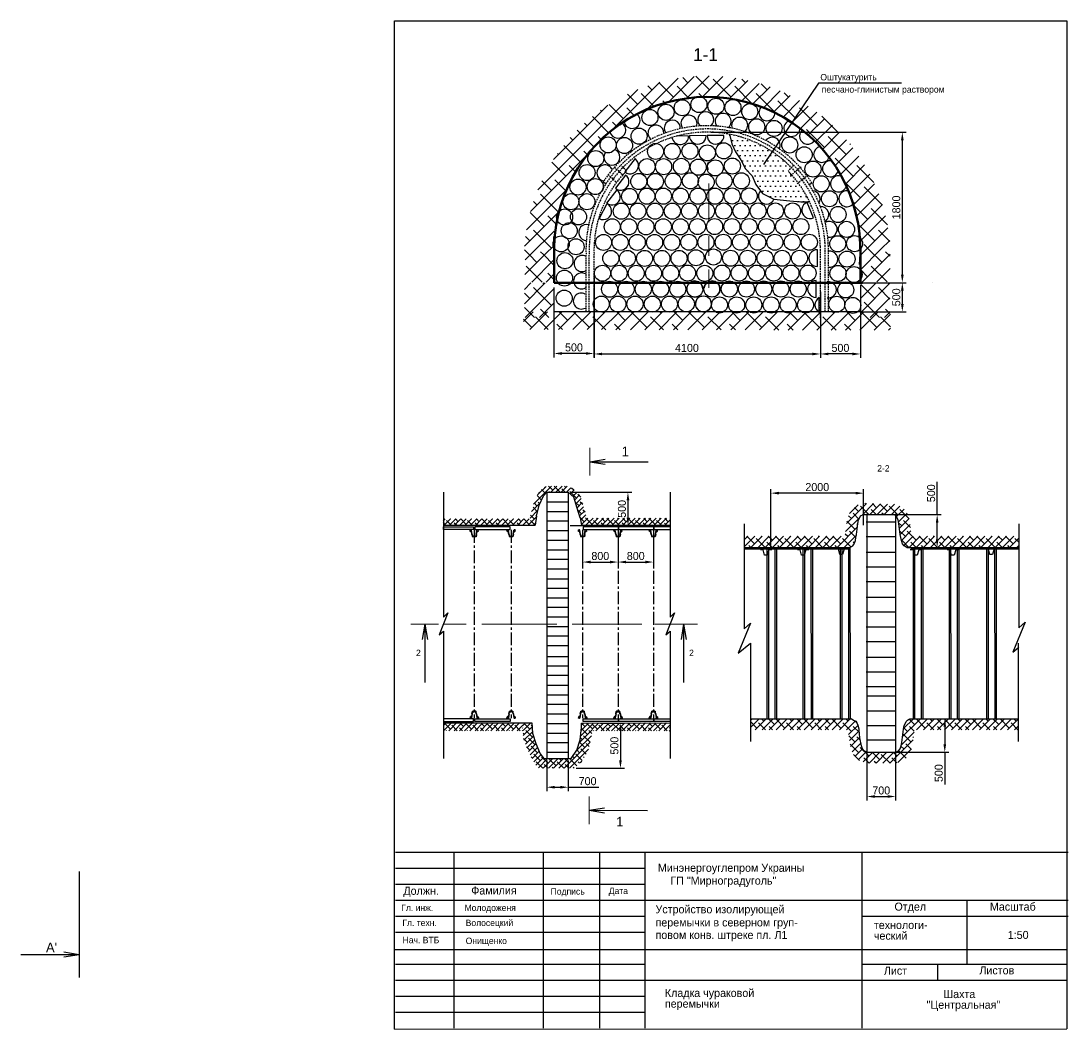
# Model space of a CAD drawing. Header units: millimetres. Extents: x 220 to 847, y -60 to 255.
# Drawn here: x 219.7 to 546.7, y -59.6 to 255.1 of the extents above; entities that cross this region are included whole.
import ezdxf

# ---------------------------------------------------------------- set-up
doc = ezdxf.new("R2010")
doc.units = ezdxf.units.MM
doc.linetypes.add('CENTERX2', pattern=[4, 2.5, -0.5, 0.5, -0.5])
doc.linetypes.add('DASHED', pattern=[0.75, 0.5, -0.25])
doc.dimstyles.new('ISO-25', dxfattribs={"dimtxt": 2.5, "dimasz": 2.5, "dimexe": 1.25, "dimexo": 0.625, "dimtad": 1, "dimtxsty": 'Standard', "dimcen": 2.5, "dimadec": 0, "dimazin": 0, "dimtfac": 1, "dimtmove": 0, "dimatfit": 3, "dimfxl": 0, "dimarcsym": 0})
pattern_1 = [(45, (100.4388, 13.5044), (-0.8199856, 0.8199856), []), (135, (100.4388, 13.5044), (-2.4599568, 0.8199856), [2.899087, -1.739452])]
pattern_2 = [(45, (-7.5294, -2.1446), (-2.245064, 2.245064), []), (135, (-7.5294, -2.1446), (-6.735192, 2.245064), [7.9375, -4.7625])]

# ---------------------------------------------------------------- blocks, each defined once
blk = doc.blocks.new('*D44')
at = {"color": 0, "lineweight": -2}
for p, q in [((505.85, 101), (505.85, 111.2)), ((489.24, 101), (507.1, 101)), ((505.85, 93.28), (505.85, 98.5)), ((498.11, 90.78), (507.1, 90.78))]:
    blk.add_line(p, q, dxfattribs=at)
at = {"color": 0}
for points in [[(505.43, 98.5), (506.26, 98.5), (505.85, 101)], [(505.43, 93.28), (506.26, 93.28), (505.85, 90.78)]]:
    blk.add_solid(points, dxfattribs=at)
at = {"layer": 'Defpoints', "color": 0}
for p in [(488.61, 101), (497.49, 90.78), (505.85, 90.78)]:
    blk.add_point(p, dxfattribs=at)
at = {"color": 0, "insert": (503.97, 107.66), "char_height": 2.5, "attachment_point": 5, "rotation": 90}
blk.add_mtext('500', dxfattribs=at)
blk = doc.blocks.new('*D45')
at = {"color": 0, "lineweight": -2}
for p, q in [((483.9, 27.9), (483.9, 11.74)), ((492.89, 27.9), (492.89, 11.74)), ((486.4, 12.99), (490.39, 12.99))]:
    blk.add_line(p, q, dxfattribs=at)
at = {"color": 0}
for points in [[(486.4, 13.41), (486.4, 12.58), (483.9, 12.99)], [(490.39, 13.41), (490.39, 12.58), (492.89, 12.99)]]:
    blk.add_solid(points, dxfattribs=at)
at = {"layer": 'Defpoints', "color": 0}
for p in [(483.9, 28.52), (492.89, 28.52), (492.89, 12.99)]:
    blk.add_point(p, dxfattribs=at)
at = {"color": 0, "insert": (488.39, 14.87), "char_height": 2.5, "attachment_point": 5}
blk.add_mtext('700', dxfattribs=at)
blk = doc.blocks.new('*D46')
at = {"color": 0, "lineweight": -2}
for p, q in [((507.67, 37.26), (509.48, 37.26)), ((508.23, 34.76), (508.23, 29.29)), ((490.63, 26.79), (509.48, 26.79)), ((508.23, 26.79), (508.23, 16.74))]:
    blk.add_line(p, q, dxfattribs=at)
at = {"color": 0}
for points in [[(507.81, 34.76), (508.64, 34.76), (508.23, 37.26)], [(507.81, 29.29), (508.64, 29.29), (508.23, 26.79)]]:
    blk.add_solid(points, dxfattribs=at)
at = {"layer": 'Defpoints', "color": 0}
for p in [(507.05, 37.26), (508.23, 37.26), (490.01, 26.79)]:
    blk.add_point(p, dxfattribs=at)
at = {"color": 0, "insert": (506.35, 20.29), "char_height": 2.5, "attachment_point": 5, "rotation": 90}
blk.add_mtext('500', dxfattribs=at)
blk = doc.blocks.new('*D47')
at = {"color": 0, "lineweight": -2}
for p, q in [((453.93, 90.68), (453.93, 108.95)), ((482.89, 97.74), (482.89, 108.95)), ((480.39, 107.7), (456.43, 107.7))]:
    blk.add_line(p, q, dxfattribs=at)
at = {"color": 0}
for points in [[(456.43, 108.12), (456.43, 107.28), (453.93, 107.7)], [(480.39, 108.12), (480.39, 107.28), (482.89, 107.7)]]:
    blk.add_solid(points, dxfattribs=at)
at = {"layer": 'Defpoints', "color": 0}
for p in [(453.93, 107.7), (482.89, 97.11), (453.93, 90.06)]:
    blk.add_point(p, dxfattribs=at)
at = {"color": 0, "insert": (468.41, 109.58), "char_height": 2.5, "attachment_point": 5}
blk.add_mtext('2000', dxfattribs=at)
blk = doc.blocks.new('*D48')
at = {"color": 0, "lineweight": -2}
for p, q in [((391.23, 107.98), (410.53, 107.98)), ((409.28, 105.48), (409.28, 100.09)), ((391.26, 97.59), (410.53, 97.59))]:
    blk.add_line(p, q, dxfattribs=at)
at = {"color": 0}
for points in [[(408.87, 105.48), (409.7, 105.48), (409.28, 107.98)], [(408.87, 100.09), (409.7, 100.09), (409.28, 97.59)]]:
    blk.add_solid(points, dxfattribs=at)
at = {"layer": 'Defpoints', "color": 0}
for p in [(390.6, 107.98), (390.64, 97.59), (409.28, 97.59)]:
    blk.add_point(p, dxfattribs=at)
at = {"color": 0, "insert": (407.41, 102.78), "char_height": 2.5, "attachment_point": 5, "rotation": 90}
blk.add_mtext('500', dxfattribs=at)
blk = doc.blocks.new('*D49')
at = {"color": 0, "lineweight": -2}
for p, q in [((383.9, 24.22), (383.9, 14.65)), ((390.64, 24.22), (390.64, 14.65)), ((386.4, 15.9), (388.14, 15.9)), ((390.64, 15.9), (400.22, 15.9))]:
    blk.add_line(p, q, dxfattribs=at)
at = {"color": 0}
for points in [[(386.4, 16.31), (386.4, 15.48), (383.9, 15.9)], [(388.14, 16.31), (388.14, 15.48), (390.64, 15.9)]]:
    blk.add_solid(points, dxfattribs=at)
at = {"layer": 'Defpoints', "color": 0}
for p in [(383.9, 24.84), (390.64, 24.84), (390.64, 15.9)]:
    blk.add_point(p, dxfattribs=at)
at = {"color": 0, "insert": (396.68, 17.77), "char_height": 2.5, "attachment_point": 5}
blk.add_mtext('700', dxfattribs=at)
blk = doc.blocks.new('*D50')
at = {"color": 0, "lineweight": -2}
for p, q in [((400.66, 35.94), (408.18, 35.94)), ((406.93, 33.44), (406.93, 24.3)), ((393.13, 21.8), (408.18, 21.8))]:
    blk.add_line(p, q, dxfattribs=at)
at = {"color": 0}
for points in [[(406.51, 33.44), (407.35, 33.44), (406.93, 35.94)], [(406.51, 24.3), (407.35, 24.3), (406.93, 21.8)]]:
    blk.add_solid(points, dxfattribs=at)
at = {"layer": 'Defpoints', "color": 0}
for p in [(400.03, 35.94), (392.5, 21.8), (406.93, 21.8)]:
    blk.add_point(p, dxfattribs=at)
at = {"color": 0, "insert": (405.06, 28.87), "char_height": 2.5, "attachment_point": 5, "rotation": 90}
blk.add_mtext('500', dxfattribs=at)
blk = doc.blocks.new('Рама после осадки')
at = {"color": 7}
for p, q in [((643.43, 302.03), (643.39, 302.22)), ((643.45, 302.3), (643.6, 302.3)), ((643.6, 302.3), (643.45, 302.3)), ((643.59, 301.98), (643.49, 301.98)), ((643.59, 301.98), (643.49, 301.98)), ((643.75, 301.42), (643.65, 301.93)), ((643.83, 301.42), (643.67, 302.24)), ((643.75, 301.42), (643.86, 300.97)), ((643.83, 301.42), (643.91, 301.15)), ((644.49, 300.93), (643.92, 300.93)), ((644.01, 301.07), (644.21, 301.07)), ((644.4, 301.07), (644.21, 301.07)), ((644.58, 301.43), (644.51, 301.15)), ((644.66, 301.43), (644.55, 300.98)), ((644.58, 301.43), (644.74, 302.24)), ((644.66, 301.43), (644.76, 301.94)), ((644.96, 302.3), (644.81, 302.3)), ((644.81, 302.3), (644.96, 302.3)), ((644.82, 301.98), (644.92, 301.98)), ((644.82, 301.98), (644.92, 301.98)), ((644.98, 302.03), (645.02, 302.23)), ((643.43, 265.83), (643.39, 265.63)), ((643.59, 265.88), (643.49, 265.88)), ((643.59, 265.88), (643.49, 265.88)), ((643.75, 266.43), (643.65, 265.93)), ((643.83, 266.43), (643.67, 265.62)), ((643.75, 266.43), (643.86, 266.88)), ((643.83, 266.43), (643.91, 266.71)), ((644.49, 266.93), (643.92, 266.93)), ((644.01, 266.79), (644.21, 266.79)), ((644.4, 266.79), (644.21, 266.79)), ((644.58, 266.43), (644.51, 266.71)), ((644.66, 266.43), (644.55, 266.88)), ((644.58, 266.43), (644.74, 265.62)), ((644.66, 266.43), (644.76, 265.92)), ((644.82, 265.87), (644.92, 265.87)), ((644.82, 265.87), (644.92, 265.87)), ((644.98, 265.83), (645.02, 265.63)), ((643.45, 265.56), (643.6, 265.56)), ((643.6, 265.56), (643.45, 265.56)), ((644.96, 265.56), (644.81, 265.56)), ((644.81, 265.56), (644.96, 265.56))]:
    blk.add_line(p, q, dxfattribs=at)
at = {"color": 253, "linetype": 'CENTERX2'}
blk.add_line((644.21, 265.56), (644.21, 302.3), dxfattribs=at)
at = {"color": 7}
for centre, major_axis, start_param, end_param in [((643.45, 302.24), (0.0424, 0.0424), 0.787693, 2.555053), ((643.49, 302.04), (-0.0424, 0.0424), 0.984257, 2.358489), ((643.59, 301.92), (0.0424, 0.0424), 5.695083, 7.070878), ((643.6, 302.23), (-0.0495, 0.0495), 4.125849, 5.500082), ((643.92, 300.99), (0.0424, 0.0424), 2.604123, 3.929286), ((644.01, 301.18), (0.0778, 0.0778), 2.621175, 3.929286), ((644.4, 301.18), (0.0778, 0.0778), 3.929286, 5.237396), ((644.49, 300.99), (0.0424, 0.0424), 3.929286, 5.254448), ((644.81, 302.23), (0.0495, 0.0495), 0.787693, 2.161926), ((644.82, 301.92), (0.0424, 0.0424), 0.787693, 2.163488), ((644.92, 302.04), (-0.0424, 0.0424), 2.358489, 3.732722), ((644.96, 302.24), (-0.0424, 0.0424), 3.732722, 5.500082), ((643.49, 265.82), (0.0424, 0.0424), 0.783103, 2.157336), ((643.59, 265.94), (-0.0424, 0.0424), 2.3539, 3.729695), ((643.92, 266.87), (0.0424, 0.0424), 0.783103, 2.108266), ((644.01, 266.68), (0.0778, 0.0778), 0.783103, 2.091214), ((644.4, 266.68), (-0.0778, 0.0778), 4.187382, 5.495492), ((644.49, 266.87), (-0.0424, 0.0424), 4.17033, 5.495492), ((644.82, 265.93), (0.0424, 0.0424), 2.548901, 3.924696), ((644.92, 265.81), (-0.0424, 0.0424), 4.12126, 5.495492), ((643.45, 265.62), (-0.0424, 0.0424), 0.58654, 2.3539), ((643.6, 265.63), (0.0495, 0.0495), 3.924696, 5.298929), ((644.81, 265.63), (0.0495, 0.0495), 2.550463, 3.924696), ((644.96, 265.62), (-0.0424, 0.0424), 2.3539, 4.12126)]:
    blk.add_ellipse(centre, major_axis=major_axis, ratio=1, start_param=start_param, end_param=end_param, dxfattribs=at)
blk = doc.blocks.new('*D51')
at = {"color": 0, "lineweight": -2}
for p, q in [((395.11, 93.39), (395.11, 84.94)), ((406.18, 93.39), (406.18, 84.94)), ((397.61, 86.19), (403.68, 86.19))]:
    blk.add_line(p, q, dxfattribs=at)
at = {"color": 0}
for points in [[(397.61, 86.61), (397.61, 85.78), (395.11, 86.19)], [(403.68, 86.61), (403.68, 85.78), (406.18, 86.19)]]:
    blk.add_solid(points, dxfattribs=at)
at = {"layer": 'Defpoints', "color": 0}
for p in [(395.11, 94.02), (406.18, 94.02), (406.18, 86.19)]:
    blk.add_point(p, dxfattribs=at)
at = {"color": 0, "insert": (400.65, 88.07), "char_height": 2.5, "attachment_point": 5}
blk.add_mtext('800', dxfattribs=at)
blk = doc.blocks.new('*D52')
at = {"color": 0, "lineweight": -2}
for p, q in [((406.18, 93.39), (406.18, 84.94)), ((417.24, 93.39), (417.24, 84.94)), ((408.68, 86.19), (414.74, 86.19))]:
    blk.add_line(p, q, dxfattribs=at)
at = {"color": 0}
for points in [[(408.68, 86.61), (408.68, 85.78), (406.18, 86.19)], [(414.74, 86.61), (414.74, 85.78), (417.24, 86.19)]]:
    blk.add_solid(points, dxfattribs=at)
at = {"layer": 'Defpoints', "color": 0}
for p in [(406.18, 94.02), (417.24, 94.02), (417.24, 86.19)]:
    blk.add_point(p, dxfattribs=at)
at = {"color": 0, "insert": (411.71, 88.07), "char_height": 2.5, "attachment_point": 5}
blk.add_mtext('800', dxfattribs=at)
blk = doc.blocks.new('*D53')
at = {"color": 0, "lineweight": -2}
for p, q in [((398.69, 176.86), (398.69, 149.9)), ((469.38, 170.51), (469.38, 149.9)), ((401.19, 151.15), (466.88, 151.15))]:
    blk.add_line(p, q, dxfattribs=at)
at = {"color": 0}
for points in [[(401.19, 151.56), (401.19, 150.73), (398.69, 151.15)], [(466.88, 151.56), (466.88, 150.73), (469.38, 151.15)]]:
    blk.add_solid(points, dxfattribs=at)
at = {"layer": 'Defpoints', "color": 0}
for p in [(398.69, 177.49), (469.38, 171.14), (469.38, 151.15)]:
    blk.add_point(p, dxfattribs=at)
at = {"color": 0, "insert": (427.71, 153.02), "char_height": 2.5, "attachment_point": 5}
blk.add_mtext('4100', dxfattribs=at)
blk = doc.blocks.new('*D54')
at = {"color": 0, "lineweight": -2}
for p, q in [((435.22, 220.39), (496.22, 220.39)), ((494.97, 217.89), (494.97, 175.89)), ((470, 173.39), (496.22, 173.39))]:
    blk.add_line(p, q, dxfattribs=at)
at = {"color": 0}
for points in [[(494.56, 217.89), (495.39, 217.89), (494.97, 220.39)], [(494.56, 175.89), (495.39, 175.89), (494.97, 173.39)]]:
    blk.add_solid(points, dxfattribs=at)
at = {"layer": 'Defpoints', "color": 0}
for p in [(434.59, 220.39), (469.38, 173.39), (494.97, 173.39)]:
    blk.add_point(p, dxfattribs=at)
at = {"color": 0, "insert": (493.1, 196.89), "char_height": 2.5, "attachment_point": 5, "rotation": 90}
blk.add_mtext('1800', dxfattribs=at)
blk = doc.blocks.new('*D55')
at = {"color": 0, "lineweight": -2}
for p, q in [((482.51, 173.39), (496.22, 173.39)), ((494.97, 170.89), (494.97, 166.79)), ((482.51, 164.29), (496.22, 164.29))]:
    blk.add_line(p, q, dxfattribs=at)
at = {"color": 0}
for points in [[(494.56, 170.89), (495.39, 170.89), (494.97, 173.39)], [(494.56, 166.79), (495.39, 166.79), (494.97, 164.29)]]:
    blk.add_solid(points, dxfattribs=at)
at = {"layer": 'Defpoints', "color": 0}
for p in [(481.89, 173.39), (481.88, 164.29), (494.97, 164.29)]:
    blk.add_point(p, dxfattribs=at)
at = {"color": 0, "insert": (493.1, 168.84), "char_height": 2.5, "attachment_point": 5, "rotation": 90}
blk.add_mtext('500', dxfattribs=at)
blk = doc.blocks.new('*D56')
at = {"color": 0, "lineweight": -2}
for p, q in [((481.9, 172.77), (481.9, 149.9)), ((469.38, 168.35), (469.38, 149.9)), ((479.4, 151.15), (471.88, 151.15))]:
    blk.add_line(p, q, dxfattribs=at)
at = {"color": 0}
for points in [[(471.88, 151.56), (471.88, 150.73), (469.38, 151.15)], [(479.4, 151.56), (479.4, 150.73), (481.9, 151.15)]]:
    blk.add_solid(points, dxfattribs=at)
at = {"layer": 'Defpoints', "color": 0}
for p in [(481.9, 173.39), (469.38, 168.97), (469.38, 151.15)]:
    blk.add_point(p, dxfattribs=at)
at = {"color": 0, "insert": (475.64, 153.02), "char_height": 2.5, "attachment_point": 5}
blk.add_mtext('500', dxfattribs=at)
blk = doc.blocks.new('*D57')
at = {"color": 0, "lineweight": -2}
for p, q in [((386.17, 171.9), (386.17, 150.05)), ((398.67, 171.77), (398.67, 150.05)), ((396.17, 151.3), (388.67, 151.3))]:
    blk.add_line(p, q, dxfattribs=at)
at = {"color": 0}
for points in [[(388.67, 151.72), (388.67, 150.89), (386.17, 151.3)], [(396.17, 151.72), (396.17, 150.89), (398.67, 151.3)]]:
    blk.add_solid(points, dxfattribs=at)
at = {"layer": 'Defpoints', "color": 0}
for p in [(386.17, 172.53), (398.67, 172.4), (386.17, 151.3)]:
    blk.add_point(p, dxfattribs=at)
at = {"color": 0, "insert": (392.42, 153.18), "char_height": 2.5, "attachment_point": 5}
blk.add_mtext('500', dxfattribs=at)

msp = doc.modelspace()

# ---------------------------------------------------------------- hatches: boundary and pattern name
h = msp.add_hatch()
h.set_pattern_fill('ANSI38', color=256, style=0)
h.set_pattern_definition(pattern_2)
h.paths.add_polyline_path([(403.301, 220.225), (399.182, 226.079, 0.1889044), (377.665, 190.287), (386.651, 190.287, -0.185057)])
h.paths.add_polyline_path([(430.264, 231.247, -0.2220907), (432.382, 231.367, -0.01154), (434.591, 231.392), (434.591, 234.379), (434.591, 237.961, 0.1677167), (399.182, 226.079), (403.301, 220.225, -0.1558404)])
h.paths.add_polyline_path([(434.591, 237.961), (434.591, 231.392, -0.1681458), (464.055, 220.81), (468.664, 226.35, 0.1613085)])
h.paths.add_polyline_path([(468.664, 226.35), (464.055, 220.81, -0.1836076), (481.236, 191.463), (489.071, 196.683, 0.1613595)])
h = msp.add_hatch()
h.set_pattern_fill('DOTS', color=256, style=0)
h.set_pattern_definition([(180, (868.9296, 147.9703), (-0.79375, 1.5875), [0, -1.5875])])
h.paths.add_polyline_path([(448.069, 206.721), (449.169, 204.053), (451.345, 201.22), (454.855, 199.468), (459.868, 198.967), (463.293, 198.596), (466.028, 198.597, 0.0840321), (459.288, 208.287), (460.359, 209.337, 0.1526515), (440.977, 219.736), (441.691, 216.75), (442.846, 214.249), (444.574, 211.757), (446.025, 208.918)])
h = msp.add_hatch()
h.set_pattern_fill('ANSI38', color=256, style=0)
h.set_pattern_definition(pattern_2)
h.paths.add_polyline_path([(489.071, 196.683), (481.236, 191.463, -0.0414645), (481.897, 183.566), (491.201, 183.938, 0.0043687), (491.185, 184.937, 0.0522675)])
h = msp.add_hatch()
h.set_pattern_fill('ANSI38', color=256, style=0)
h.set_pattern_definition(pattern_2)
h.paths.add_polyline_path([(386.193, 190.287), (377.665, 190.287, 0.036246), (376.875, 182.037), (386.189, 182.25, -0.0141227), (386.193, 184.953)])
h = msp.add_hatch()
h.set_pattern_fill('ANSI38', color=256, style=0)
h.set_pattern_definition(pattern_2)
h.paths.add_polyline_path([(491.202, 183.25, 0.0030109), (491.201, 183.938), (481.897, 183.566, -0.0022486), (481.896, 183.136), (481.887, 173.641), (491.202, 173.641)])
h = msp.add_hatch()
h.set_pattern_fill('ANSI38', color=256, style=0)
h.set_pattern_definition(pattern_2)
h.paths.add_polyline_path([(386.066, 182.247), (377.179, 182.044), (377.073, 173.583), (386.066, 173.583)])
h = msp.add_hatch()
h.set_pattern_fill('ANSI38', color=256, style=0)
h.set_pattern_definition(pattern_2)
h.paths.add_polyline_path([(386.132, 173.326), (376.963, 173.326), (376.963, 162.498), (386.132, 162.498)])
h = msp.add_hatch()
h.set_pattern_fill('ANSI38', color=256, style=0)
h.set_pattern_definition(pattern_2)
h.paths.add_polyline_path([(491.106, 173.297), (482.003, 173.297), (482.003, 162.493), (491.106, 162.493)])
h = msp.add_hatch()
h.set_pattern_fill('ANSI38', color=256, style=0)
h.set_pattern_definition([(45, (-6.894, -11.246), (-2.245064, 2.245064), []), (135, (-6.894, -11.246), (-6.735192, 2.245064), [7.9375, -4.7625])])
h.paths.add_polyline_path([(376.664, 164.293), (376.664, 158.788), (491.314, 158.548), (491.235, 164.293)])
h = msp.add_hatch()
h.set_pattern_fill('ANSI38', color=256, scale=0.365239, style=0)
h.set_pattern_definition(pattern_1)
h.paths.add_polyline_path([(380.693, 100.564), (381.598, 103.922), (382.901, 106.896), (383.901, 107.979), (390.635, 107.979), (392.425, 106.46), (393.439, 103.06), (394.347, 100.017), (394.766, 97.67), (396.888, 97.67), (396.51, 99.791), (395.363, 103.634), (394.348, 107.034), (391.829, 109.234), (390.565, 109.809), (388.818, 109.92), (387.094, 109.92), (385.186, 109.92), (383.944, 109.92), (382.774, 109.359), (381.567, 108.108), (380.5, 106.115), (379.889, 104.49), (379.161, 102.174), (378.652, 99.635), (351.646, 99.635), (351.646, 97.67), (380.328, 97.67)])
h = msp.add_hatch()
h.set_pattern_fill('ANSI38', color=256, scale=0.5, style=0)
h.set_pattern_definition([(45, (-10.3527, 5.4431), (-1.122532, 1.122532), []), (135, (-10.3527, 5.4431), (-3.367596, 1.122532), [3.96875, -2.38125])])
h.paths.add_polyline_path([(497.344, 98.646), (497.09, 100.001), (496.453, 101.602), (496.026, 102.355), (493.39, 104.229), (482.88, 104.496), (480.798, 103.97), (478.608, 101.758), (477.9, 100.097), (477.651, 98.857), (477.403, 96.875), (477.216, 95.323), (477.016, 94.283), (445.557, 94.283), (445.557, 90.783), (478.571, 90.783), (479.464, 91.257), (479.962, 91.896), (480.295, 92.893), (480.496, 93.89), (480.676, 94.785), (480.878, 96.455), (481.088, 98.195), (481.309, 99.341), (481.682, 100.129), (481.935, 100.662), (482.871, 100.996), (492.09, 100.996), (493.026, 100.662), (493.279, 100.129), (493.653, 99.341), (493.874, 98.195), (494.084, 96.455), (494.285, 94.785), (494.466, 93.89), (494.667, 92.893), (495, 91.896), (495.497, 91.257), (496.39, 90.783), (531.35, 90.783), (531.35, 94.283), (497.957, 94.283), (497.897, 94.581), (497.744, 95.341), (497.559, 96.874)])
h = msp.add_hatch()
h.set_pattern_fill('ANSI38', color=256, scale=0.365239, style=0)
h.set_pattern_definition(pattern_1)
h.paths.add_polyline_path([(422.419, 99.891), (396.492, 99.891), (396.888, 97.67), (422.419, 97.67)])
h = msp.add_hatch()
h.set_pattern_fill('ANSI38', color=256, scale=0.487642, style=0)
h.set_pattern_definition([(45, (2.8648, 8.0762), (-1.0947876, 1.0947876), []), (135, (2.8648, 8.0762), (-3.2843628, 1.0947876), [3.870659, -2.322395])])
h.paths.add_polyline_path([(480.86, 35.901), (480.613, 36.421), (479.7, 36.747), (478.991, 37.251), (447.506, 37.244), (447.506, 33.83), (477.588, 33.837), (478.075, 33.417), (478.258, 31.908), (478.67, 29.165), (478.965, 27.813), (479.788, 25.879), (481.312, 24.319), (483.734, 23.403), (492.889, 23.375), (495.297, 24.207), (496.895, 25.725), (497.794, 27.724), (498.333, 30.28), (498.53, 31.908), (498.726, 33.526), (498.876, 33.842), (531.179, 33.85), (531.179, 37.263), (497.286, 37.255), (496.925, 37.042), (496.562, 36.791), (496.175, 36.421), (495.928, 35.901), (495.563, 35.133), (495.347, 34.015), (495.141, 32.319), (494.944, 30.69), (494.768, 29.817), (494.571, 28.845), (494.246, 27.873), (493.76, 27.25), (492.889, 26.788), (483.898, 26.788), (483.027, 27.25), (482.542, 27.873), (482.216, 28.845), (482.02, 29.817), (481.844, 30.69), (481.646, 32.319), (481.441, 34.015), (481.225, 35.133)])
h = msp.add_hatch()
h.set_pattern_fill('ANSI38', color=256, scale=0.365239, style=0)
h.set_pattern_definition(pattern_1)
h.paths.add_polyline_path([(376.505, 33.533), (376.374, 35.965), (351.646, 35.965), (351.646, 33.533)])
h = msp.add_hatch()
h.set_pattern_fill('ANSI38', color=256, scale=0.3652, style=0)
h.set_pattern_definition([(45, (-9.197, -2.8681), (-0.8198974, 0.8198974), []), (135, (-9.197, -2.8681), (-2.459692, 0.8198974), [2.898775, -1.739265])])
h.paths.add_polyline_path([(379.453, 32.821), (379.295, 35.965), (376.374, 35.965), (376.641, 31.005), (377.97, 27.446), (379.633, 24.361), (380.748, 22.292), (381.58, 21.798), (392.503, 21.798), (394.783, 23.934), (396.825, 27.066), (397.591, 30.273), (398.137, 33.391), (398.283, 35.941), (394.821, 35.94), (394.821, 34.516), (394.394, 30.643), (393.274, 27.446), (391.524, 24.844), (383.012, 24.844), (381.891, 26.342), (380.471, 29.589)])
h = msp.add_hatch()
h.set_pattern_fill('ANSI38', color=256, scale=0.365239, style=0)
h.set_pattern_definition(pattern_1)
h.paths.add_polyline_path([(422.419, 33.514), (422.419, 35.946), (398.283, 35.941), (398.143, 33.509)])

# ---------------------------------------------------------------- linework, layer by layer
for p, q in [((336.358, 255.111), (546.358, 255.111)), ((336.358, -59.599), (336.358, 255.111)), ((546.358, 255.111), (546.358, -59.487)), ((428.242, 219.175), (424.784, 219.216)), ((433.717, 219.282), (428.477, 219.344)), ((439.264, 219.318), (434.023, 219.38)), ((440.977, 219.736), (441.691, 216.75)), ((441.691, 216.75), (442.846, 214.249)), ((442.846, 214.249), (444.574, 211.757)), ((444.574, 211.757), (446.025, 208.918)), ((408.553, 207.006), (405.35, 202.858)), ((407.654, 207.083), (408.798, 208.321)), ((446.025, 208.918), (448.069, 206.721)), ((448.069, 206.721), (449.169, 204.053)), ((449.169, 204.053), (451.345, 201.22)), ((466.75, 204.508), (465.909, 203.969)), ((405.837, 202.378), (402.633, 198.23)), ((451.345, 201.22), (454.855, 199.468)), ((402.722, 198.057), (400.305, 193.406)), ((454.855, 199.468), (459.868, 198.967)), ((459.868, 198.967), (463.293, 198.596)), ((463.293, 198.596), (466.028, 198.597)), ((467.247, 193.623), (465.259, 198.472)), ((468.448, 178.448), (468.445, 183.689)), ((468.056, 168.828), (468.053, 174.069)), ((504.364, 173.395), (504.364, 173.395)), ((504.364, 173.395), (504.364, 173.395)), ((468.991, 164.179), (468.989, 168.75)), ((481.881, 164.293), (386.168, 164.293)), ((397.34, 117.5), (402.117, 118.288)), ((397.34, 117.5), (402.117, 116.713)), ((397.34, 117.5), (415.559, 117.5)), ((351.646, 107.979), (351.646, 69.035)), ((382.901, 106.896), (383.901, 107.979)), ((383.901, 107.979), (383.901, 24.844)), ((383.901, 107.979), (390.635, 107.979)), ((390.635, 107.979), (390.635, 24.844)), ((392.425, 106.46), (390.635, 107.979)), ((422.419, 107.979), (422.419, 69.035)), ((381.598, 103.922), (382.901, 106.896)), ((383.901, 104.941), (390.635, 104.941)), ((393.439, 103.06), (392.425, 106.46)), ((380.693, 100.564), (381.598, 103.922)), ((383.901, 101.95), (390.635, 101.95)), ((394.347, 100.017), (393.439, 103.06)), ((380.693, 100.564), (380.328, 97.67)), ((380.693, 100.564), (380.693, 100.564)), ((383.901, 99.019), (390.635, 99.019)), ((394.347, 100.017), (394.766, 97.67)), ((480.878, 96.455), (481.088, 98.195)), ((481.088, 98.195), (481.309, 99.341)), ((481.309, 99.341), (481.682, 100.129)), ((481.682, 100.129), (481.935, 100.662)), ((481.935, 100.662), (482.871, 100.996)), ((482.871, 100.996), (492.09, 100.996)), ((483.698, 98.747), (492.917, 98.747)), ((483.898, 101.268), (483.898, 26.788)), ((493.026, 100.662), (492.09, 100.996)), ((492.889, 101.268), (492.889, 26.788)), ((493.279, 100.129), (493.026, 100.662)), ((493.653, 99.341), (493.279, 100.129)), ((493.874, 98.195), (493.653, 99.341)), ((494.084, 96.455), (493.874, 98.195)), ((351.646, 97.67), (380.328, 97.67)), ((383.901, 96.028), (390.635, 96.028)), ((394.766, 97.67), (422.419, 97.67)), ((445.557, 98.104), (445.557, 65.352)), ((480.676, 94.785), (480.878, 96.455)), ((494.285, 94.785), (494.084, 96.455)), ((531.35, 98.104), (531.35, 65.67)), ((383.901, 93.008), (390.635, 93.008)), ((479.464, 91.257), (479.962, 91.896)), ((479.962, 91.896), (480.295, 92.893)), ((480.295, 92.893), (480.496, 93.89)), ((480.496, 93.89), (480.676, 94.785)), ((483.698, 94.193), (492.917, 94.193)), ((494.466, 93.89), (494.285, 94.785)), ((494.667, 92.893), (494.466, 93.89)), ((495, 91.896), (494.667, 92.893)), ((495.497, 91.257), (495, 91.896)), ((383.901, 90.017), (390.635, 90.017)), ((445.557, 90.783), (478.571, 90.783)), ((445.557, 90.268), (478.707, 90.268)), ((451.516, 90.055), (450.637, 90.055)), ((451.956, 88.299), (451.516, 90.055)), ((452.747, 88.299), (451.956, 88.299)), ((452.641, 90.597), (452.653, 37.256)), ((453.275, 90.055), (452.747, 88.299)), ((453.128, 90.597), (453.141, 37.256)), ((454.204, 90.055), (453.275, 90.055)), ((455.184, 90.597), (455.197, 37.256)), ((455.672, 90.597), (455.684, 37.256)), ((463.061, 90.055), (462.182, 90.055)), ((463.501, 88.299), (463.061, 90.055)), ((464.293, 88.299), (463.501, 88.299)), ((463.901, 90.597), (463.913, 37.256)), ((464.82, 90.055), (464.293, 88.299)), ((464.389, 90.597), (464.401, 37.256)), ((465.749, 90.055), (464.82, 90.055)), ((466.444, 90.597), (466.457, 37.256)), ((466.932, 90.597), (466.945, 37.256)), ((475.043, 90.268), (474.164, 90.268)), ((475.483, 88.512), (475.043, 90.268)), ((476.274, 88.512), (475.483, 88.512)), ((475.587, 90.805), (475.599, 37.464)), ((476.074, 90.805), (476.087, 37.464)), ((476.802, 90.268), (476.274, 88.512)), ((477.731, 90.268), (476.802, 90.268)), ((478.13, 90.805), (478.143, 37.464)), ((478.571, 90.783), (479.464, 91.257)), ((478.618, 90.805), (478.63, 37.464)), ((483.698, 89.306), (492.917, 89.306)), ((496.39, 90.783), (495.497, 91.257)), ((496.39, 90.783), (531.35, 90.783)), ((496.39, 90.783), (531.35, 90.783)), ((496.39, 90.783), (531.35, 90.783)), ((496.39, 90.783), (531.35, 90.783)), ((498.347, 90.055), (497.468, 90.055)), ((497.653, 90.268), (531.35, 90.268)), ((498.314, 90.597), (498.326, 38.873)), ((498.787, 88.299), (498.347, 90.055)), ((499.578, 88.299), (498.787, 88.299)), ((498.802, 90.597), (498.814, 39.315)), ((500.106, 90.055), (499.578, 88.299)), ((501.035, 90.055), (500.106, 90.055)), ((500.858, 90.597), (500.87, 40.571)), ((501.345, 90.597), (501.358, 37.256)), ((509.893, 90.055), (509.013, 90.055)), ((509.575, 90.597), (509.587, 37.256)), ((510.332, 88.299), (509.893, 90.055)), ((510.062, 90.597), (510.075, 37.256)), ((511.124, 88.299), (510.332, 88.299)), ((511.651, 90.055), (511.124, 88.299)), ((512.58, 90.055), (511.651, 90.055)), ((512.118, 90.597), (512.131, 37.256)), ((512.606, 90.597), (512.618, 37.256)), ((521.874, 90.268), (520.995, 90.268)), ((521.26, 90.805), (521.273, 37.261)), ((521.748, 90.805), (521.76, 37.261)), ((522.314, 88.512), (521.874, 90.268)), ((523.106, 88.512), (522.314, 88.512)), ((523.633, 90.268), (523.106, 88.512)), ((524.562, 90.268), (523.633, 90.268)), ((523.804, 90.805), (523.816, 37.262)), ((524.291, 90.805), (524.304, 37.262)), ((383.901, 87.086), (390.635, 87.086)), ((383.901, 84.095), (390.635, 84.095)), ((483.698, 84.705), (492.917, 84.705)), ((383.901, 80.983), (390.635, 80.983)), ((483.698, 80.105), (492.917, 80.105)), ((483.698, 80.105), (492.917, 80.105)), ((383.901, 77.992), (390.635, 77.992)), ((483.698, 75.217), (492.917, 75.217)), ((383.901, 75.061), (390.635, 75.061)), ((383.901, 72.07), (390.635, 72.07)), ((353.079, 70.325), (350.31, 63.504)), ((351.646, 69.035), (353.079, 70.325)), ((383.901, 69.051), (390.635, 69.051)), ((423.853, 70.325), (421.083, 63.504)), ((422.419, 69.035), (423.853, 70.325)), ((483.698, 70.617), (492.917, 70.617)), ((345.842, 66.818), (345.055, 62.041)), ((345.842, 66.818), (346.629, 62.041)), ((345.842, 66.818), (345.842, 48.599)), ((383.901, 66.06), (390.635, 66.06)), ((426.65, 66.818), (425.863, 62.041)), ((426.65, 66.818), (427.437, 62.041)), ((426.65, 66.818), (426.65, 48.599)), ((447.519, 67.118), (443.728, 57.781)), ((445.557, 65.352), (447.519, 67.118)), ((483.698, 66.016), (492.917, 66.016)), ((533.312, 67.437), (529.521, 58.1)), ((531.35, 65.67), (533.312, 67.437)), ((350.31, 63.504), (351.646, 64.611)), ((351.646, 64.611), (351.646, 24.844)), ((383.901, 63.129), (390.635, 63.129)), ((421.083, 63.504), (422.419, 64.611)), ((422.419, 64.611), (422.419, 24.844)), ((383.901, 60.138), (390.635, 60.138)), ((443.728, 57.781), (447.506, 60.909)), ((447.506, 60.909), (447.506, 30.176)), ((483.698, 61.416), (492.917, 61.416)), ((483.698, 61.416), (492.917, 61.416)), ((529.521, 58.1), (531.35, 59.614)), ((531.179, 60.908), (531.179, 30.176)), ((383.901, 56.753), (390.635, 56.753)), ((483.698, 56.528), (492.917, 56.528)), ((383.901, 53.822), (390.635, 53.822)), ((383.901, 50.831), (390.635, 50.831)), ((483.698, 51.928), (492.917, 51.928)), ((383.901, 47.719), (390.635, 47.719)), ((483.698, 47.327), (492.917, 47.327)), ((383.901, 44.728), (390.635, 44.728)), ((483.898, 44.458), (492.889, 44.458)), ((483.898, 44.458), (492.889, 44.458)), ((383.901, 41.797), (390.635, 41.797)), ((483.898, 39.691), (492.889, 39.691)), ((498.814, 39.328), (498.814, 37.256)), ((500.87, 40.597), (500.87, 37.256)), ((383.901, 38.806), (390.635, 38.806)), ((447.506, 37.244), (478.991, 37.251)), ((479.7, 36.747), (478.991, 37.251)), ((480.613, 36.421), (479.7, 36.747)), ((480.86, 35.901), (480.613, 36.421)), ((495.928, 35.901), (496.175, 36.421)), ((496.175, 36.421), (496.562, 36.791)), ((496.562, 36.791), (496.925, 37.042)), ((496.925, 37.042), (497.286, 37.255)), ((497.286, 37.255), (531.179, 37.263)), ((498.327, 38.868), (498.327, 37.256)), ((351.646, 35.965), (379.295, 35.965)), ((379.295, 35.965), (379.453, 32.821)), ((379.453, 32.821), (380.471, 29.589)), ((383.901, 35.787), (390.635, 35.787)), ((383.901, 32.796), (390.635, 32.796)), ((394.394, 30.643), (394.821, 34.516)), ((394.821, 35.94), (422.419, 35.946)), ((394.821, 34.516), (394.821, 35.94)), ((481.225, 35.133), (480.86, 35.901)), ((481.441, 34.015), (481.225, 35.133)), ((481.646, 32.319), (481.441, 34.015)), ((483.898, 35.204), (492.889, 35.204)), ((495.141, 32.319), (495.347, 34.015)), ((495.347, 34.015), (495.563, 35.133)), ((495.563, 35.133), (495.928, 35.901)), ((380.471, 29.589), (381.891, 26.342)), ((383.901, 29.865), (390.635, 29.865)), ((393.274, 27.446), (394.394, 30.643)), ((481.844, 30.69), (481.646, 32.319)), ((482.02, 29.817), (481.844, 30.69)), ((482.216, 28.845), (482.02, 29.817)), ((483.898, 30.717), (492.889, 30.717)), ((494.571, 28.845), (494.768, 29.817)), ((494.768, 29.817), (494.944, 30.69)), ((494.944, 30.69), (495.141, 32.319)), ((381.891, 26.342), (383.012, 24.844)), ((383.901, 26.874), (390.635, 26.874)), ((391.524, 24.844), (393.274, 27.446)), ((482.542, 27.873), (482.216, 28.845)), ((483.027, 27.25), (482.542, 27.873)), ((483.898, 26.788), (483.027, 27.25)), ((483.898, 26.788), (492.889, 26.788)), ((492.889, 26.788), (493.76, 27.25)), ((493.76, 27.25), (494.246, 27.873)), ((494.246, 27.873), (494.571, 28.845)), ((383.012, 24.844), (391.524, 24.844)), ((397.177, 8.689), (401.956, 9.464)), ((397.177, 8.689), (401.952, 7.89)), ((397.177, 8.689), (415.396, 8.643)), ((336.73, -4.354), (546.73, -4.354)), ((354.884, -4.354), (354.884, -59.354)), ((382.787, -4.354), (382.787, -59.354)), ((400.377, -4.354), (400.377, -59.354)), ((414.561, -4.354), (414.561, -59.354)), ((482.294, -4.354), (482.294, -59.354)), ((336.73, -9.354), (414.561, -9.354)), ((237.855, -10.426), (237.855, -43.541)), ((336.73, -14.354), (414.561, -14.354)), ((336.73, -19.354), (546.73, -19.354)), ((515.125, -19.354), (515.125, -39.354)), ((336.73, -24.354), (414.561, -24.354)), ((482.294, -24.354), (546.73, -24.354)), ((336.73, -29.354), (414.561, -29.354)), ((237.924, -36.406), (233.148, -35.619)), ((546.358, -34.889), (336.358, -34.889)), ((237.924, -36.406), (219.705, -36.406)), ((237.924, -36.406), (233.148, -37.193)), ((336.73, -39.354), (414.561, -39.354)), ((482.294, -39.354), (546.358, -39.354)), ((505.928, -39.354), (505.928, -44.354)), ((336.73, -44.354), (546.358, -44.354)), ((336.73, -49.354), (414.561, -49.354)), ((336.73, -54.354), (414.561, -54.354)), ((336.358, -59.599), (546.358, -59.487))]:
    msp.add_line(p, q)
at = {"linetype": 'DASHED'}
for p, q in [((404.97, 209.495), (407.703, 207.039)), ((408.798, 208.321), (407.023, 210.065)), ((461.073, 210.037), (459.288, 208.287)), ((463.365, 209.483), (460.051, 206.837)), ((402.981, 207.211), (405.66, 204.804)), ((465.407, 206.913), (462.014, 204.203)), ((469.376, 162.385), (469.376, 184.796)), ((470.876, 164.293), (470.876, 184.796)), ((471.876, 164.293), (471.876, 184.796)), ((396.193, 164.293), (396.193, 182.269)), ((397.193, 164.293), (397.193, 182.269)), ((398.693, 162.385), (398.693, 182.269))]:
    msp.add_line(p, q, dxfattribs=at)
at = {"color": 253}
msp.add_line((411.496, 212.127), (408.293, 207.979), dxfattribs=at)
at = {"color": 254}
msp.add_line((401.559, 204.879), (402.395, 204.33), dxfattribs=at)
at = {"lineweight": 5}
for p, q in [((434.591, 192.302), (434.591, 204.416)), ((434.591, 181.835), (434.591, 187.911)), ((434.591, 171.782), (434.591, 177.504)), ((397.34, 113.179), (397.34, 121.822)), ((341.521, 66.818), (350.164, 66.818)), ((351.646, 66.818), (358.755, 66.818)), ((363.63, 66.818), (387.1, 66.818)), ((391.89, 66.818), (413.588, 66.818)), ((417.701, 66.818), (429.203, 66.818)), ((422.328, 66.818), (430.971, 66.818)), ((397.188, 13.01), (397.167, 4.367))]:
    msp.add_line(p, q, dxfattribs=at)
at = {"lineweight": 50}
for p, q in [((386.193, 173.395), (386.193, 187.814)), ((481.896, 183.839), (481.896, 173.395)), ((482.512, 173.395), (386.193, 173.395))]:
    msp.add_line(p, q, dxfattribs=at)
for points in [[(494.717, 235.663), (468.744, 235.663), (451.629, 210.301)], [(422.419, 97.233), (417.377, 97.233), (417.377, 96.369), (422.419, 96.369)], [(422.419, 36.402), (417.379, 36.402), (417.379, 37.266), (422.419, 37.266)]]:
    msp.add_lwpolyline(points)
for points in [[(351.646, 97.233), (361.078, 97.233), (361.078, 96.369), (351.646, 96.369)], [(361.415, 96.369), (372.511, 96.369), (372.511, 97.233), (361.415, 97.233)], [(395.248, 96.369), (406.344, 96.369), (406.344, 97.233), (395.248, 97.233)], [(406.313, 96.369), (417.409, 96.369), (417.409, 97.233), (406.313, 97.233)], [(351.646, 36.402), (361.078, 36.402), (361.078, 37.266), (351.646, 37.266)], [(361.415, 37.266), (372.511, 37.266), (372.511, 36.402), (361.415, 36.402)], [(395.248, 37.266), (406.344, 37.266), (406.344, 36.402), (395.248, 36.402)], [(406.313, 37.266), (417.409, 37.266), (417.409, 36.402), (406.313, 36.402)]]:
    msp.add_lwpolyline(points, close=True)
for centre in [(421.165, 226.592), (426.227, 228.006), (431.452, 229.039), (436.786, 228.495), (442.074, 228.083), (447.334, 226.787), (416.158, 224.96), (449.495, 222.047), (454.92, 221.578), (412.766, 219.134), (403.101, 216.399), (408.197, 216.234), (417.912, 214.367), (423.102, 214.367), (428.642, 214.465), (434.07, 213.91), (439.218, 214.565), (459.806, 216.394), (464.321, 213.34), (399.225, 212.133), (396.525, 207.76), (415.233, 209.618), (420.423, 209.618), (425.963, 209.716), (431.233, 209.471), (436.537, 209.225), (441.884, 209.816), (467.067, 208.856), (412.651, 204.992), (417.841, 204.992), (423.381, 205.09), (428.767, 205.189), (433.7, 204.786), (439.302, 205.189), (444.721, 205.189), (469.644, 204.261), (393.682, 203.237), (399.082, 203.391), (409.783, 200.305), (415.168, 200.405), (420.359, 200.405), (425.704, 200.405), (431.123, 200.405), (436.468, 200.405), (441.8, 200.462), (447.145, 200.462), (391.46, 198.69), (396.459, 198.69), (472.194, 199.606), (389.501, 193.9), (393.845, 193.969), (407.189, 195.721), (412.38, 195.721), (417.725, 195.721), (423.144, 195.721), (428.489, 195.721), (433.821, 195.778), (439.166, 195.778), (444.586, 195.778), (449.931, 195.778), (455.35, 195.778), (460.695, 195.778), (474.909, 194.681), (404.371, 190.846), (409.561, 190.846), (414.906, 190.846), (420.325, 190.846), (425.67, 190.846), (431.002, 190.903), (436.347, 190.903), (441.767, 190.903), (447.112, 190.903), (452.531, 190.903), (457.876, 190.903), (463.295, 190.903), (390.947, 189.625), (477.544, 190.054), (388.419, 185.506), (393.065, 184.614), (401.66, 185.971), (406.85, 185.971), (412.195, 185.971), (417.615, 185.971), (422.96, 185.971), (428.292, 186.028), (433.637, 186.028), (439.056, 186.028), (444.401, 186.028), (449.82, 186.028), (455.165, 186.028), (460.585, 186.028), (465.93, 186.028), (474.803, 185.521), (480.052, 185.585), (403.937, 180.988), (409.127, 180.988), (414.472, 180.988), (419.891, 180.988), (425.236, 180.988), (430.546, 181.18), (435.988, 181.423), (441.333, 181.045), (446.678, 181.045), (452.097, 181.045), (457.442, 181.045), (462.862, 181.045), (477.695, 180.763), (389.61, 180.27), (389.455, 174.833), (401.334, 176.34), (406.525, 176.34), (411.87, 176.34), (417.289, 176.34), (422.634, 176.34), (427.9, 176.408), (433.282, 176.317), (438.664, 176.408), (444.009, 176.408), (449.429, 176.408), (454.774, 176.408), (460.193, 176.408), (465.538, 176.408), (474.888, 176.287), (479.883, 175.941), (403.545, 171.368), (408.735, 171.368), (414.08, 171.368), (419.499, 171.368), (424.844, 171.368), (430.177, 171.425), (435.522, 171.425), (440.941, 171.425), (446.286, 171.425), (451.705, 171.425), (457.05, 171.425), (462.47, 171.425), (477.303, 171.143), (389.367, 168.565), (400.942, 166.72), (406.133, 166.72), (411.478, 166.72), (416.897, 166.72), (422.242, 166.72), (427.508, 166.788), (432.853, 166.788), (437.873, 166.441), (443.218, 166.441), (448.563, 166.441), (453.982, 166.441), (459.327, 166.441), (464.746, 166.441), (474.496, 166.667), (479.491, 166.321)]:
    msp.add_circle(centre, 2.507)
msp.add_arc((434.034, 183.532), 47.863, 354.63482, 178.2991, dxfattribs=at)
for centre, radius, start, end in [((410.542, 224.05), 2.507, 187.29991, 52.91218), ((428.349, 223.166), 2.507, 338.58764, 217.73813), ((433.574, 224.253), 2.507, 311.52634, 229.76819), ((439.017, 223.764), 2.507, 309.64971, 216.23005), ((452.7, 226.447), 2.507, 132.74245, 0.24371), ((406.113, 221.034), 2.507, 191.78131, 61.55735), ((418.026, 220.076), 2.507, 357.67276, 229.64042), ((423.124, 221.643), 2.507, 356.15134, 215.79871), ((444.171, 222.521), 2.507, 309.39391, 201.45827), ((460.48, 221.578), 2.507, 108.83496, 1.55901), ((425.621, 219.149), 2.621, 189.49382, 0.57806), ((431.096, 219.256), 2.621, 178.07325, 0.57806), ((436.643, 219.292), 2.621, 178.07325, 0.57806), ((465.403, 219.112), 2.507, 130.20819, 326.98886), ((454.34, 216.285), 2.507, 333.84263, 142.56181), ((469.787, 213.449), 2.507, 101.47956, 338.36401), ((404.277, 212.591), 2.507, 144.50129, 69.82864), ((402.09, 207.672), 2.507, 23.31978, 262.52551), ((409.94, 210.018), 2.621, 231.06275, 53.56756), ((436.539, 209.816), 2.507, 154.40755, 206.02422), ((472.533, 208.965), 2.507, 81.1757, 345.72208), ((406.997, 204.897), 2.621, 231.06275, 53.56756), ((475.073, 204.261), 2.507, 77.39861, 336.21614), ((404.281, 200.269), 2.621, 231.06275, 53.56756), ((452.564, 200.462), 2.507, 139.16147, 336.60456), ((466.774, 199.606), 2.507, 328.20545, 84.09201), ((477.622, 199.606), 2.507, 77.39861, 336.21614), ((401.564, 195.705), 2.621, 241.29189, 63.7967), ((466.2, 196.026), 2.621, 111.0452, 293.55), ((469.49, 194.681), 2.507, 301.71899, 93.19145), ((396.409, 189.069), 2.507, 75.90967, 267.34985), ((472.125, 190.054), 2.507, 259.77194, 119.66062), ((468.389, 181.069), 2.621, 88.77866, 271.28347), ((472.275, 180.763), 2.507, 260.84109, 99.15891), ((394.96, 179.379), 2.507, 60.54711, 299.45289), ((394.805, 173.942), 2.507, 60.54711, 299.45289), ((430.177, 171.425), 2.507, 2.45003, 320.32733), ((435.522, 171.425), 2.507, 284.65131, 170.31916), ((467.997, 171.448), 2.621, 88.77866, 271.28347), ((471.883, 171.143), 2.507, 260.84109, 99.15891), ((394.717, 167.674), 2.507, 60.54711, 299.45289), ((432.853, 166.788), 2.507, 103.72672, 29.57888), ((470.274, 166.465), 2.621, 119.35442, 240.70771)]:
    msp.add_arc(centre, radius, start, end)
at = {"linetype": 'DASHED'}
for radius, start, end in [(38.863, 32.66613, 146.6822), (37.863, 1.91239, 181.91239), (36.863, 1.91239, 181.91239), (35.363, 138.2439, 181.91239), (35.363, 1.91239, 44.42801)]:
    msp.add_arc((434.034, 183.532), radius, start, end, dxfattribs=at)

# ---------------------------------------------------------------- block references
at = {"xscale": -1.600000000000023, "yscale": 1.6, "zscale": 1.6, "rotation": 180}
for p in [(-669.452, 521.103), (-657.93, 521.103), (-635.619, 521.103), (-624.554, 521.103), (-613.488, 521.103)]:
    msp.add_blockref('Рама после осадки', p, dxfattribs=at)

# ---------------------------------------------------------------- texts
for s, height, p in [('1-1', 4, (429.654, 242.604)), ('Оштукатурить ', 2, (469.365, 236.558)), ('песчано-глинистым раствором', 2, (469.815, 232.731)), ('1', 3, (407.323, 119.226)), ('2-2', 2, (487.125, 114.454)), ('2', 2, (343.099, 56.835)), ('2', 2, (428.376, 56.835)), ('1', 3, (405.625, 3.66)), ('Минэнергоуглепром Украины', 2.5, (418.628, -10.509)), ('ГП "Мирноградуголь"', 2.5, (422.558, -14.505)), ('Должн.', 2.5, (339.152, -17.691)), ('Фамилия', 2.5, (360.324, -17.595)), ('Подпись', 2, (385.138, -17.634)), ('Дата', 2, (403.281, -17.448)), ('Гл. инж.', 2, (338.48, -22.741)), ('Молодоженя', 2, (358.25, -22.741)), ('Устройство изолирующей', 2.5, (417.891, -23.464)), ('Отдел', 2.5, (492.512, -22.631)), ('Масштаб', 2.5, (522.325, -22.631)), ('Гл. техн.', 2, (338.829, -27.442)), ('Волосецкий', 2, (358.599, -27.442)), ('перемычки в северном груп-', 2.5, (417.891, -27.568)), ('повом конв. штреке пл. Л1', 2.5, (417.891, -31.47)), ('технологи-', 2.5, (486.087, -28.378)), ('ческий', 2.5, (486.087, -31.712)), ('1:50', 2.5, (527.9, -31.464)), ("А'", 3, (227.538, -35.616)), ('Нач. ВТБ', 2, (338.899, -32.807)), ('Онищенко', 2, (358.599, -33.06)), ('Лист', 2.5, (489.206, -42.625)), ('Листов', 2.5, (519.039, -42.527)), ('Кладка чураковой', 2.5, (420.817, -49.587)), ('Шахта', 2.5, (507.777, -49.931)), ('перемычки', 2.5, (420.817, -52.92)), ('"Центральная"', 2.5, (502.539, -53.264))]:
    msp.add_text(s, height=height).set_placement(p)

# ---------------------------------------------------------------- dimensions: what is measured, and where the dimension line sits
for base, p1, p2, angle, text, picture, middle in [((494.975, 173.395), (434.591, 220.391), (469.376, 173.395), 90, '1800', '*D54', (493.1, 196.893)), ((469.376, 151.146), (481.896, 173.395), (469.376, 168.973), 180, '500', '*D56', (475.636, 153.021)), ((494.975, 164.293), (481.887, 173.395), (481.881, 164.293), 90, '500', '*D55', (493.1, 168.844)), ((386.168, 151.302), (398.673, 172.397), (386.168, 172.526), 180, '500', '*D57', (392.42, 153.177)), ((409.284, 97.591), (390.602, 107.979), (390.635, 97.591), 90, '500', '*D48', (407.409, 102.785)), ((406.93, 21.798), (400.031, 35.941), (392.503, 21.798), 90, '500', '*D50', (405.055, 28.87))]:
    dim = msp.add_linear_dim(base=base, p1=p1, p2=p2, angle=angle, text=text, dimstyle='ISO-25')
    dim.commit()
    dim.dimension.update_dxf_attribs({"geometry": picture, "text_midpoint": middle})
for base, p1, p2, angle, text, picture, middle in [((469.376, 151.146), (398.693, 177.489), (469.376, 171.139), 180, '4100', '*D53', (427.708, 151.146)), ((505.845, 90.783), (488.61, 100.996), (497.485, 90.783), 90, '500', '*D44', (505.845, 107.663))]:
    dim = msp.add_linear_dim(base=base, p1=p1, p2=p2, angle=angle, text=text, dimstyle='ISO-25')
    dim.commit()
    dim.dimension.update_dxf_attribs({"geometry": picture, "text_midpoint": middle, "dimtype": 160})
for base, p1, p2, text, picture, middle in [((453.93, 107.701), (482.893, 97.114), (453.93, 90.055), '2000', '*D47', (468.411, 109.576)), ((406.179, 86.194), (395.115, 94.016), (406.179, 94.016), '800', '*D51', (400.647, 88.069)), ((417.244, 86.194), (406.18, 94.016), (417.244, 94.016), '800', '*D52', (411.712, 88.069)), ((492.889, 12.995), (483.898, 28.521), (492.889, 28.521), '700', '*D45', (488.394, 14.87)), ((390.635, 15.898), (383.901, 24.844), (390.635, 24.844), '700', '*D49', (396.677, 17.773))]:
    dim = msp.add_linear_dim(base=base, p1=p1, p2=p2, text=text, dimstyle='ISO-25')
    dim.commit()
    dim.dimension.update_dxf_attribs({"geometry": picture, "text_midpoint": middle})
dim = msp.add_linear_dim(base=(508.226, 37.258), p1=(490.007, 26.788), p2=(507.046, 37.258), angle=90, text='500', dimstyle='ISO-25', override={"dimjust": 0, "dimtih": 0, "dimtoh": 0, "dimtxsty": 'Standard'})
dim.commit()
dim.dimension.update_dxf_attribs({"geometry": '*D46', "text_midpoint": (508.226, 20.286), "dimtype": 160})

doc.saveas('drawing.dxf')
